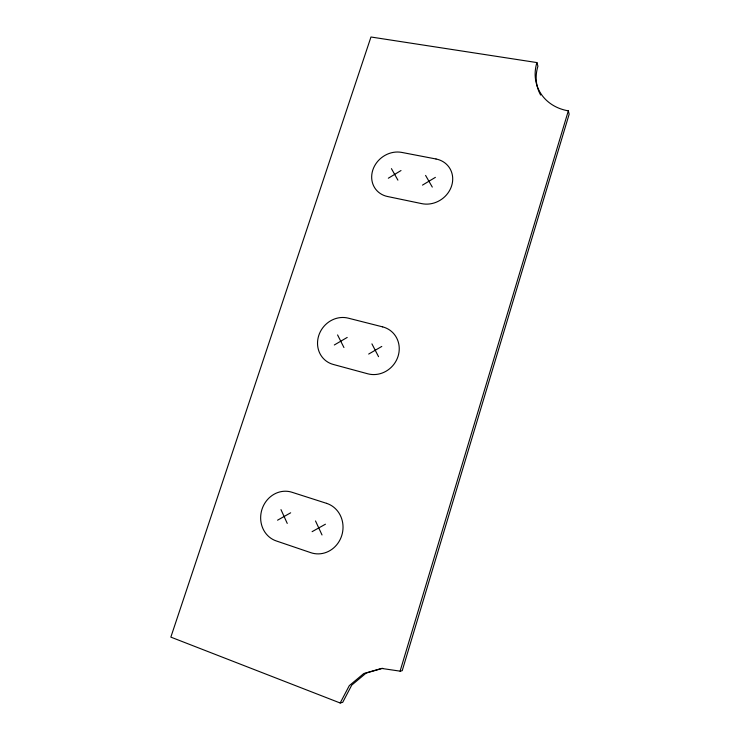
<?xml version="1.0" encoding="UTF-8"?>
<svg xmlns="http://www.w3.org/2000/svg" width="740" height="740" viewBox="0 0 740 740"><rect width="100%" height="100%" fill="white"/><g stroke="black" fill="none" stroke-linecap="round" stroke-linejoin="round"><path stroke-width="1.11" d="M340.178 703L349.289 685.647L363.784 673.529L381.572 668.423L400.09 671.152L568.329 110.843A47.157 40.746 -23.3 0 1 536.907 62.576L370.971 37L170.847 637.121L340.178 703L342.722 702.316L351.759 685.092L366.152 673.067L382.719 668.312M388.334 178.22L401.006 170.542M422.494 185.111L435.388 177.36M334.314 344.979L347.199 337.44M368.677 354.062L381.785 346.44M277.555 520.192L290.663 512.802M312.095 531.672L325.433 524.207M400.09 671.152L402.209 670.699L569.153 114.21L568.329 110.843M425.583 175.417L432.299 187.09M391.432 168.646L397.907 180.153M371.924 343.869L378.547 356.671M337.57 334.924L343.943 347.532M315.508 520.951L322.02 534.965M280.978 509.62L287.24 523.411M536.907 62.576L537.924 66.202A46.833 40.515 -23.2 0 0 540.644 95.044M436.008 158.989L401.764 152.412A24.133 21.414 -38 0 0 372.793 170.08A24.133 21.414 -38 0 0 387.519 196.507L421.809 203.648A24.466 21.876 -35.4 0 0 451.622 185.86A24.466 21.876 -35.4 0 0 436.008 158.989M382.654 326.877L348.207 318.144A24.577 22.626 -52.4 0 0 318.755 335.525A24.577 22.626 -52.4 0 0 333.24 364.441L367.743 373.793A24.873 23.18 -50.6 0 0 398.055 356.329A24.873 23.18 -50.6 0 0 382.654 326.877M326.571 503.348L291.939 492.248A25.585 23.43 -74 0 0 261.997 509.287A25.585 23.43 -74 0 0 276.214 540.922L310.893 552.706A25.909 24.013 -76.3 0 0 341.723 535.621A25.909 24.013 -76.3 0 0 326.571 503.348"/></g></svg>
